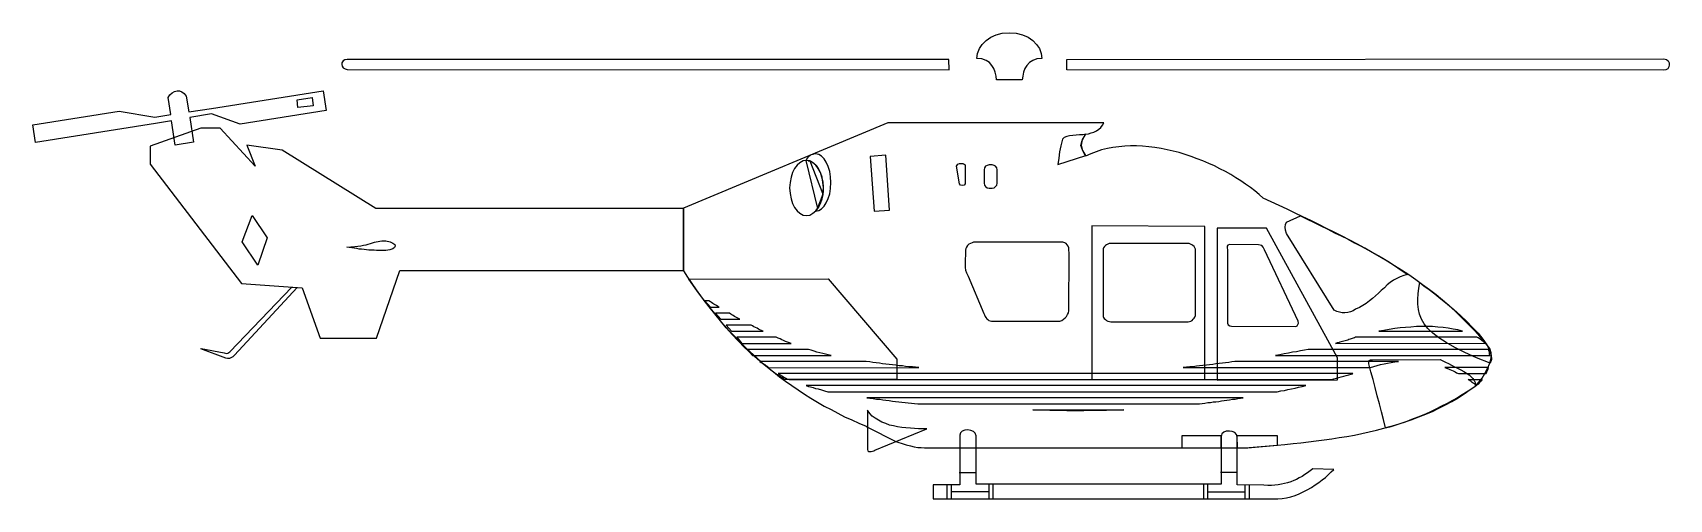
# Model space of a CAD drawing. Header units: millimetres. Extents: x -2179.9 to -2157.1, y 1748.5 to 1755.
import ezdxf

# ---------------------------------------------------------------- set-up
doc = ezdxf.new("R2010")
doc.units = ezdxf.units.MM
doc.header["$LTSCALE"] = 10
doc.layers.add('Aeronaves', color=2, linetype='Continuous')

msp = doc.modelspace()

# ---------------------------------------------------------------- linework, layer by layer
at = {"layer": 'Aeronaves'}
for points in [[(-2166.287, 1754.347), (-2166.465, 1754.347), (-2166.471, 1754.4), (-2166.483, 1754.453), (-2166.502, 1754.506), (-2166.53, 1754.549), (-2166.564, 1754.59), (-2166.611, 1754.618), (-2166.67, 1754.64), (-2166.739, 1754.646), (-2166.729, 1754.715), (-2166.704, 1754.783), (-2166.667, 1754.842), (-2166.611, 1754.895), (-2166.546, 1754.942), (-2166.471, 1754.976), (-2166.384, 1754.998), (-2166.287, 1755.004), (-2166.19, 1754.998), (-2166.103, 1754.976), (-2166.025, 1754.942), (-2165.96, 1754.895), (-2165.907, 1754.842), (-2165.866, 1754.783), (-2165.841, 1754.715), (-2165.832, 1754.646), (-2165.901, 1754.64), (-2165.96, 1754.618), (-2166.007, 1754.59), (-2166.041, 1754.549), (-2166.069, 1754.506), (-2166.088, 1754.453), (-2166.1, 1754.4), (-2166.106, 1754.347), (-2166.287, 1754.347)], [(-2167.128, 1754.63), (-2175.519, 1754.634), (-2175.553, 1754.627), (-2175.578, 1754.612), (-2175.594, 1754.587), (-2175.597, 1754.562), (-2175.591, 1754.537), (-2175.575, 1754.515), (-2175.55, 1754.5), (-2175.519, 1754.493), (-2167.125, 1754.49), (-2167.128, 1754.63)], [(-2165.486, 1754.63), (-2157.158, 1754.64), (-2157.123, 1754.634), (-2157.098, 1754.615), (-2157.086, 1754.587), (-2157.083, 1754.559), (-2157.089, 1754.528), (-2157.105, 1754.503), (-2157.13, 1754.487), (-2157.161, 1754.481), (-2165.486, 1754.49), (-2165.486, 1754.63)], [(-2177.716, 1753.823), (-2177.663, 1753.478), (-2177.918, 1753.437), (-2177.971, 1753.777), (-2178.192, 1753.742), (-2179.869, 1753.474), (-2179.906, 1753.721), (-2178.7, 1753.911), (-2178.205, 1753.83), (-2177.98, 1753.864), (-2178.018, 1754.101), (-2177.993, 1754.138), (-2177.962, 1754.169), (-2177.931, 1754.188), (-2177.893, 1754.197), (-2177.859, 1754.197), (-2177.825, 1754.182), (-2177.794, 1754.157), (-2177.765, 1754.119), (-2177.731, 1753.901), (-2177.413, 1753.951), (-2175.856, 1754.197), (-2175.812, 1753.923), (-2177.011, 1753.73), (-2177.413, 1753.873), (-2177.716, 1753.823)], [(-2175.993, 1753.985), (-2176.208, 1753.961), (-2176.22, 1754.07), (-2176.008, 1754.101), (-2175.993, 1753.985)], [(-2167.87, 1749.309), (-2167.842, 1749.299), (-2167.782, 1749.281), (-2167.723, 1749.262), (-2167.667, 1749.25), (-2167.614, 1749.237), (-2167.561, 1749.228), (-2167.515, 1749.225), (-2167.471, 1749.222), (-2162.997, 1749.222), (-2162.885, 1749.231), (-2162.772, 1749.24), (-2162.663, 1749.25), (-2162.551, 1749.259), (-2162.442, 1749.268), (-2162.33, 1749.281), (-2162.221, 1749.29), (-2162.112, 1749.303), (-2162.006, 1749.318), (-2161.897, 1749.331), (-2161.791, 1749.346), (-2161.685, 1749.365), (-2161.579, 1749.38), (-2161.473, 1749.399), (-2161.37, 1749.421), (-2161.267, 1749.443), (-2161.165, 1749.468), (-2161.065, 1749.493), (-2160.962, 1749.52), (-2160.866, 1749.549), (-2160.766, 1749.583), (-2160.669, 1749.614), (-2160.576, 1749.651), (-2160.479, 1749.689), (-2160.386, 1749.729), (-2160.295, 1749.773), (-2160.205, 1749.82), (-2160.115, 1749.866), (-2160.027, 1749.919), (-2159.943, 1749.972), (-2159.859, 1750.032), (-2159.775, 1750.091), (-2159.738, 1750.134), (-2159.694, 1750.19), (-2159.654, 1750.256), (-2159.616, 1750.328), (-2159.585, 1750.399), (-2159.569, 1750.474), (-2159.566, 1750.543), (-2159.585, 1750.605), (-2159.66, 1750.698), (-2159.738, 1750.789), (-2159.819, 1750.876), (-2159.9, 1750.96), (-2159.984, 1751.044), (-2160.068, 1751.125), (-2160.155, 1751.203), (-2160.246, 1751.278), (-2160.336, 1751.353), (-2160.429, 1751.424), (-2160.523, 1751.493), (-2160.619, 1751.561), (-2160.716, 1751.63), (-2160.816, 1751.695), (-2160.915, 1751.758), (-2161.018, 1751.82), (-2161.118, 1751.882), (-2161.224, 1751.941), (-2161.327, 1752.001), (-2161.433, 1752.057), (-2161.539, 1752.113), (-2161.645, 1752.169), (-2161.754, 1752.225), (-2161.863, 1752.278), (-2161.972, 1752.334), (-2162.081, 1752.387), (-2162.193, 1752.44), (-2162.302, 1752.493), (-2162.414, 1752.546), (-2162.523, 1752.596), (-2162.635, 1752.649), (-2162.747, 1752.702), (-2162.804, 1752.752), (-2162.863, 1752.801), (-2162.925, 1752.848), (-2162.991, 1752.895), (-2163.059, 1752.942), (-2163.128, 1752.985), (-2163.199, 1753.029), (-2163.274, 1753.073), (-2163.349, 1753.11), (-2163.427, 1753.15), (-2163.505, 1753.185), (-2163.586, 1753.219), (-2163.667, 1753.25), (-2163.751, 1753.281), (-2163.832, 1753.309), (-2163.916, 1753.334), (-2164, 1753.356), (-2164.087, 1753.375), (-2164.171, 1753.39), (-2164.255, 1753.406), (-2164.343, 1753.415), (-2164.427, 1753.422), (-2164.511, 1753.428), (-2164.595, 1753.428), (-2164.676, 1753.425), (-2164.76, 1753.415), (-2164.841, 1753.406), (-2164.919, 1753.39), (-2165, 1753.372), (-2165.075, 1753.347), (-2165.15, 1753.319), (-2165.225, 1753.287), (-2165.268, 1753.372), (-2165.287, 1753.434), (-2165.271, 1753.502), (-2165.225, 1753.59), (-2165.184, 1753.596), (-2165.147, 1753.608), (-2165.106, 1753.621), (-2165.072, 1753.64), (-2165.038, 1753.661), (-2165.009, 1753.686), (-2164.985, 1753.718), (-2164.969, 1753.749), (-2167.979, 1753.749), (-2170.83, 1752.562), (-2170.83, 1751.689), (-2170.774, 1751.599), (-2170.714, 1751.511), (-2170.655, 1751.424), (-2170.593, 1751.34), (-2170.531, 1751.256), (-2170.465, 1751.172), (-2170.4, 1751.091), (-2170.331, 1751.01), (-2170.263, 1750.929), (-2170.194, 1750.851), (-2170.119, 1750.776), (-2170.048, 1750.698), (-2169.973, 1750.627), (-2169.895, 1750.552), (-2169.817, 1750.483), (-2169.739, 1750.412), (-2169.658, 1750.343), (-2169.574, 1750.278), (-2169.49, 1750.212), (-2169.406, 1750.15), (-2169.318, 1750.088), (-2169.231, 1750.028), (-2169.144, 1749.969), (-2169.054, 1749.913), (-2168.96, 1749.857), (-2168.87, 1749.804), (-2168.773, 1749.754), (-2168.68, 1749.704), (-2168.583, 1749.654), (-2168.484, 1749.611), (-2168.384, 1749.567), (-2168.284, 1749.524), (-2168.265, 1749.508), (-2168.265, 1749.508), (-2167.87, 1749.309)], [(-2178.267, 1753.425), (-2178.267, 1753.175), (-2176.996, 1751.511), (-2176.148, 1751.452), (-2175.896, 1750.748), (-2175.111, 1750.748), (-2174.787, 1751.692), (-2170.83, 1751.692), (-2170.83, 1752.558), (-2175.123, 1752.558), (-2176.426, 1753.369), (-2176.918, 1753.437), (-2176.806, 1753.147), (-2177.292, 1753.677), (-2177.56, 1753.677), (-2178.267, 1753.425)], [(-2165.221, 1753.59), (-2165.262, 1753.584), (-2165.309, 1753.58), (-2165.355, 1753.577), (-2165.402, 1753.574), (-2165.446, 1753.568), (-2165.486, 1753.559), (-2165.521, 1753.546), (-2165.545, 1753.524), (-2165.57, 1753.431), (-2165.586, 1753.344), (-2165.598, 1753.256), (-2165.608, 1753.169), (-2165.221, 1753.294), (-2165.262, 1753.365), (-2165.278, 1753.44), (-2165.265, 1753.515), (-2165.221, 1753.59)], [(-2168.963, 1752.555), (-2168.966, 1752.549), (-2168.988, 1752.518), (-2168.945, 1752.527), (-2168.907, 1752.549), (-2168.87, 1752.586), (-2168.839, 1752.636), (-2168.814, 1752.695), (-2168.792, 1752.761), (-2168.78, 1752.836), (-2168.776, 1752.917), (-2168.78, 1752.998), (-2168.792, 1753.073), (-2168.814, 1753.141), (-2168.839, 1753.2), (-2168.87, 1753.247), (-2168.907, 1753.284), (-2168.945, 1753.306), (-2168.988, 1753.316), (-2169.01, 1753.316), (-2169.029, 1753.309), (-2169.048, 1753.303), (-2169.066, 1753.294), (-2169.082, 1753.278), (-2169.1, 1753.263), (-2169.113, 1753.244), (-2169.125, 1753.225), (-2169.125, 1753.225), (-2168.963, 1752.555)], [(-2168.01, 1753.297), (-2168.225, 1753.281), (-2168.172, 1752.518), (-2167.957, 1752.534), (-2168.01, 1753.297)], [(-2169.116, 1753.225), (-2169.163, 1753.219), (-2169.206, 1753.194), (-2169.247, 1753.16), (-2169.281, 1753.113), (-2169.309, 1753.057), (-2169.331, 1752.991), (-2169.344, 1752.92), (-2169.35, 1752.842), (-2169.344, 1752.764), (-2169.331, 1752.692), (-2169.309, 1752.627), (-2169.281, 1752.571), (-2169.247, 1752.524), (-2169.206, 1752.49), (-2169.163, 1752.465), (-2169.116, 1752.459), (-2169.069, 1752.465), (-2169.026, 1752.49), (-2168.985, 1752.524), (-2168.951, 1752.571), (-2168.92, 1752.627), (-2168.898, 1752.692), (-2168.885, 1752.764), (-2168.879, 1752.842), (-2168.885, 1752.92), (-2168.898, 1752.991), (-2168.92, 1753.057), (-2168.951, 1753.113), (-2168.985, 1753.16), (-2169.026, 1753.194), (-2169.069, 1753.219), (-2169.116, 1753.225)], [(-2169.091, 1753.222), (-2169.091, 1753.222), (-2169.091, 1753.222)], [(-2169.088, 1753.222), (-2169.091, 1753.222), (-2169.091, 1753.222), (-2169.091, 1753.222), (-2169.088, 1753.222)], [(-2169.088, 1753.222), (-2169.088, 1753.222), (-2169.088, 1753.222)], [(-2169.063, 1753.216), (-2169.088, 1753.222), (-2169.088, 1753.222), (-2169.063, 1753.216)], [(-2169.063, 1753.216), (-2169.054, 1753.213), (-2169.016, 1753.191), (-2168.982, 1753.157), (-2168.951, 1753.113), (-2168.951, 1753.113), (-2168.926, 1753.06), (-2168.904, 1752.995), (-2168.889, 1752.926), (-2168.882, 1752.854), (-2168.882, 1752.805), (-2168.882, 1752.789), (-2168.885, 1752.767), (-2168.885, 1752.764), (-2169.063, 1753.216)], [(-2167.022, 1753.144), (-2167.016, 1753.16), (-2167.004, 1753.172), (-2166.982, 1753.182), (-2166.96, 1753.182), (-2166.935, 1753.182), (-2166.916, 1753.172), (-2166.904, 1753.163), (-2166.904, 1753.144), (-2166.901, 1752.901), (-2166.916, 1752.882), (-2166.944, 1752.876), (-2166.969, 1752.882), (-2166.982, 1752.898), (-2167.022, 1753.144)], [(-2166.524, 1753.163), (-2166.567, 1753.163), (-2166.595, 1753.157), (-2166.617, 1753.144), (-2166.633, 1753.122), (-2166.639, 1753.094), (-2166.639, 1752.907), (-2166.633, 1752.882), (-2166.617, 1752.861), (-2166.595, 1752.845), (-2166.567, 1752.839), (-2166.524, 1752.839), (-2166.499, 1752.845), (-2166.477, 1752.861), (-2166.461, 1752.882), (-2166.455, 1752.907), (-2166.455, 1753.094), (-2166.461, 1753.122), (-2166.477, 1753.144), (-2166.499, 1753.157), (-2166.524, 1753.163)], [(-2168.889, 1752.745), (-2168.892, 1752.727), (-2168.892, 1752.727), (-2168.907, 1752.674), (-2168.926, 1752.627), (-2168.945, 1752.583), (-2168.963, 1752.555), (-2168.889, 1752.745)], [(-2168.889, 1752.748), (-2168.885, 1752.767), (-2168.885, 1752.764), (-2168.889, 1752.748)], [(-2176.846, 1752.456), (-2176.638, 1752.147), (-2176.768, 1751.764), (-2176.983, 1752.091), (-2176.846, 1752.456)], [(-2162.227, 1752.452), (-2162.131, 1752.406), (-2162.034, 1752.359), (-2161.941, 1752.312), (-2161.844, 1752.266), (-2161.75, 1752.219), (-2161.657, 1752.175), (-2161.563, 1752.128), (-2161.473, 1752.079), (-2161.38, 1752.032), (-2161.286, 1751.979), (-2161.193, 1751.929), (-2161.102, 1751.876), (-2161.009, 1751.82), (-2160.915, 1751.761), (-2160.822, 1751.698), (-2160.728, 1751.636), (-2160.784, 1751.624), (-2160.834, 1751.605), (-2160.884, 1751.58), (-2160.928, 1751.555), (-2160.975, 1751.524), (-2161.015, 1751.49), (-2161.056, 1751.452), (-2161.099, 1751.415), (-2161.14, 1751.378), (-2161.18, 1751.34), (-2161.221, 1751.303), (-2161.264, 1751.269), (-2161.308, 1751.234), (-2161.355, 1751.203), (-2161.405, 1751.175), (-2161.458, 1751.153), (-2161.492, 1751.131), (-2161.529, 1751.116), (-2161.567, 1751.106), (-2161.607, 1751.1), (-2161.645, 1751.103), (-2161.682, 1751.11), (-2161.719, 1751.119), (-2161.754, 1751.138), (-2162.42, 1752.209), (-2162.433, 1752.253), (-2162.439, 1752.297), (-2162.436, 1752.334), (-2162.42, 1752.365), (-2162.227, 1752.452)], [(-2165.134, 1750.172), (-2163.558, 1750.172), (-2163.558, 1752.306), (-2165.134, 1752.312), (-2165.134, 1750.172)], [(-2162.701, 1752.281), (-2163.386, 1752.284), (-2163.386, 1750.162), (-2161.71, 1750.169), (-2161.71, 1750.474), (-2162.701, 1752.281)], [(-2174.98, 1752.103), (-2174.921, 1752.091), (-2174.883, 1752.072), (-2174.858, 1752.054), (-2174.852, 1752.032), (-2174.862, 1752.013), (-2174.886, 1751.994), (-2174.924, 1751.979), (-2174.98, 1751.97), (-2175.011, 1751.97), (-2175.045, 1751.97), (-2175.08, 1751.97), (-2175.114, 1751.97), (-2175.145, 1751.973), (-2175.182, 1751.976), (-2175.217, 1751.976), (-2175.251, 1751.982), (-2175.285, 1751.985), (-2175.32, 1751.988), (-2175.354, 1751.991), (-2175.388, 1751.998), (-2175.422, 1752.004), (-2175.457, 1752.007), (-2175.491, 1752.013), (-2175.525, 1752.019), (-2175.469, 1752.023), (-2175.416, 1752.026), (-2175.373, 1752.029), (-2175.329, 1752.035), (-2175.291, 1752.044), (-2175.257, 1752.05), (-2175.226, 1752.06), (-2175.195, 1752.069), (-2175.167, 1752.076), (-2175.142, 1752.085), (-2175.117, 1752.091), (-2175.089, 1752.097), (-2175.064, 1752.1), (-2175.039, 1752.103), (-2175.011, 1752.107), (-2174.98, 1752.103)], [(-2165.567, 1752.088), (-2166.764, 1752.088), (-2166.786, 1752.088), (-2166.807, 1752.079), (-2166.829, 1752.069), (-2166.851, 1752.057), (-2166.87, 1752.038), (-2166.882, 1752.019), (-2166.891, 1751.998), (-2166.898, 1751.976), (-2166.901, 1751.78), (-2166.901, 1751.733), (-2166.898, 1751.698), (-2166.885, 1751.661), (-2166.86, 1751.611), (-2166.642, 1751.091), (-2166.633, 1751.072), (-2166.624, 1751.053), (-2166.614, 1751.035), (-2166.602, 1751.019), (-2166.586, 1751.007), (-2166.571, 1750.997), (-2166.552, 1750.991), (-2166.533, 1750.988), (-2165.605, 1750.988), (-2165.58, 1750.988), (-2165.555, 1750.997), (-2165.53, 1751.013), (-2165.508, 1751.032), (-2165.489, 1751.053), (-2165.474, 1751.078), (-2165.461, 1751.103), (-2165.455, 1751.128), (-2165.452, 1751.938), (-2165.455, 1751.976), (-2165.458, 1752.007), (-2165.468, 1752.032), (-2165.48, 1752.05), (-2165.496, 1752.066), (-2165.514, 1752.079), (-2165.539, 1752.085), (-2165.567, 1752.088)], [(-2163.797, 1752.069), (-2164.876, 1752.069), (-2164.894, 1752.066), (-2164.913, 1752.06), (-2164.932, 1752.05), (-2164.947, 1752.041), (-2164.96, 1752.026), (-2164.972, 1752.01), (-2164.978, 1751.994), (-2164.978, 1751.976), (-2164.978, 1751.072), (-2164.978, 1751.053), (-2164.972, 1751.038), (-2164.963, 1751.022), (-2164.947, 1751.01), (-2164.932, 1750.997), (-2164.913, 1750.988), (-2164.891, 1750.982), (-2164.869, 1750.979), (-2163.791, 1750.979), (-2163.773, 1750.982), (-2163.754, 1750.988), (-2163.738, 1750.997), (-2163.723, 1751.013), (-2163.707, 1751.029), (-2163.698, 1751.044), (-2163.692, 1751.063), (-2163.688, 1751.078), (-2163.688, 1751.976), (-2163.692, 1751.991), (-2163.701, 1752.01), (-2163.71, 1752.026), (-2163.726, 1752.038), (-2163.741, 1752.05), (-2163.76, 1752.06), (-2163.779, 1752.066), (-2163.797, 1752.069)], [(-2162.813, 1752.05), (-2163.218, 1752.054), (-2163.24, 1752.047), (-2163.249, 1752.029), (-2163.249, 1752.007), (-2163.246, 1751.982), (-2163.246, 1750.988), (-2163.246, 1750.96), (-2163.234, 1750.935), (-2163.212, 1750.923), (-2163.187, 1750.916), (-2162.293, 1750.913), (-2162.274, 1750.92), (-2162.261, 1750.938), (-2162.255, 1750.96), (-2162.258, 1750.988), (-2162.729, 1751.982), (-2162.747, 1752.016), (-2162.766, 1752.038), (-2162.788, 1752.047), (-2162.813, 1752.05)], [(-2176.292, 1751.462), (-2176.22, 1751.455), (-2177.092, 1750.511), (-2177.105, 1750.499), (-2177.117, 1750.49), (-2177.133, 1750.48), (-2177.145, 1750.474), (-2177.161, 1750.468), (-2177.177, 1750.465), (-2177.192, 1750.468), (-2177.211, 1750.471), (-2177.56, 1750.599), (-2177.557, 1750.605), (-2177.236, 1750.543), (-2177.205, 1750.536), (-2177.186, 1750.539), (-2177.17, 1750.549), (-2177.155, 1750.561), (-2176.292, 1751.462)], [(-2167.854, 1750.172), (-2169.421, 1750.172), (-2169.518, 1750.234), (-2169.611, 1750.303), (-2169.705, 1750.377), (-2169.798, 1750.455), (-2169.889, 1750.536), (-2169.979, 1750.62), (-2170.066, 1750.711), (-2170.15, 1750.801), (-2170.235, 1750.895), (-2170.316, 1750.991), (-2170.394, 1751.088), (-2170.471, 1751.184), (-2170.546, 1751.284), (-2170.621, 1751.381), (-2170.69, 1751.477), (-2170.758, 1751.571), (-2168.811, 1751.574), (-2167.854, 1750.455), (-2167.854, 1750.172)], [(-2160.563, 1751.527), (-2160.504, 1751.48), (-2160.432, 1751.427), (-2160.351, 1751.365), (-2160.267, 1751.297), (-2160.177, 1751.225), (-2160.087, 1751.147), (-2159.996, 1751.066), (-2159.906, 1750.982), (-2159.825, 1750.898), (-2159.747, 1750.817), (-2159.681, 1750.736), (-2159.629, 1750.658), (-2159.591, 1750.583), (-2159.566, 1750.514), (-2159.563, 1750.452), (-2159.582, 1750.399), (-2159.769, 1750.477), (-2159.934, 1750.549), (-2160.074, 1750.62), (-2160.196, 1750.689), (-2160.295, 1750.754), (-2160.379, 1750.82), (-2160.448, 1750.885), (-2160.501, 1750.951), (-2160.538, 1751.016), (-2160.566, 1751.085), (-2160.582, 1751.15), (-2160.591, 1751.222), (-2160.591, 1751.293), (-2160.585, 1751.368), (-2160.576, 1751.446), (-2160.563, 1751.527)], [(-2170.334, 1751.181), (-2170.353, 1751.191), (-2170.369, 1751.203), (-2170.387, 1751.212), (-2170.406, 1751.225), (-2170.422, 1751.234), (-2170.44, 1751.247), (-2170.456, 1751.256), (-2170.475, 1751.269), (-2170.531, 1751.269), (-2170.456, 1751.181), (-2170.334, 1751.181)], [(-2170.045, 1751.013), (-2170.063, 1751.022), (-2170.082, 1751.032), (-2170.101, 1751.041), (-2170.119, 1751.053), (-2170.138, 1751.063), (-2170.157, 1751.075), (-2170.172, 1751.085), (-2170.191, 1751.097), (-2170.384, 1751.097), (-2170.309, 1751.013), (-2170.045, 1751.013)], [(-2169.72, 1750.845), (-2169.742, 1750.854), (-2169.764, 1750.867), (-2169.783, 1750.876), (-2169.805, 1750.888), (-2169.826, 1750.898), (-2169.848, 1750.907), (-2169.867, 1750.92), (-2169.889, 1750.929), (-2170.235, 1750.929), (-2170.163, 1750.845), (-2169.72, 1750.845)], [(-2159.965, 1750.845), (-2160.03, 1750.863), (-2160.096, 1750.876), (-2160.168, 1750.888), (-2160.236, 1750.898), (-2160.311, 1750.904), (-2160.383, 1750.91), (-2160.457, 1750.91), (-2160.535, 1750.91), (-2160.61, 1750.91), (-2160.685, 1750.904), (-2160.763, 1750.898), (-2160.837, 1750.891), (-2160.912, 1750.882), (-2160.987, 1750.87), (-2161.062, 1750.857), (-2161.133, 1750.845), (-2159.965, 1750.845)], [(-2169.328, 1750.677), (-2169.353, 1750.686), (-2169.381, 1750.695), (-2169.406, 1750.704), (-2169.434, 1750.717), (-2169.459, 1750.726), (-2169.484, 1750.739), (-2169.512, 1750.748), (-2169.537, 1750.761), (-2170.088, 1750.761), (-2170.016, 1750.677), (-2169.328, 1750.677)], [(-2168.773, 1750.508), (-2168.811, 1750.518), (-2168.851, 1750.527), (-2168.889, 1750.536), (-2168.929, 1750.546), (-2168.97, 1750.555), (-2169.01, 1750.567), (-2169.048, 1750.58), (-2169.088, 1750.592), (-2169.942, 1750.592), (-2169.87, 1750.508), (-2168.773, 1750.508)], [(-2159.585, 1750.508), (-2159.588, 1750.53), (-2159.591, 1750.552), (-2159.597, 1750.571), (-2159.604, 1750.592), (-2162.118, 1750.592), (-2162.171, 1750.583), (-2162.227, 1750.571), (-2162.28, 1750.561), (-2162.339, 1750.552), (-2162.395, 1750.539), (-2162.455, 1750.53), (-2162.514, 1750.518), (-2162.576, 1750.508), (-2159.585, 1750.508)], [(-2159.657, 1750.68), (-2159.666, 1750.692), (-2159.678, 1750.701), (-2159.691, 1750.714), (-2159.703, 1750.723), (-2159.719, 1750.736), (-2159.734, 1750.745), (-2159.75, 1750.754), (-2159.766, 1750.764), (-2161.458, 1750.761), (-2161.473, 1750.754), (-2161.489, 1750.748), (-2161.504, 1750.745), (-2161.52, 1750.739), (-2161.535, 1750.733), (-2161.551, 1750.73), (-2161.567, 1750.723), (-2161.582, 1750.717), (-2161.601, 1750.711), (-2161.62, 1750.708), (-2161.638, 1750.701), (-2161.657, 1750.698), (-2161.676, 1750.692), (-2161.697, 1750.686), (-2161.716, 1750.683), (-2161.738, 1750.677), (-2159.657, 1750.68)], [(-2167.549, 1750.34), (-2167.596, 1750.343), (-2167.639, 1750.349), (-2167.686, 1750.352), (-2167.733, 1750.356), (-2167.776, 1750.362), (-2167.823, 1750.365), (-2167.87, 1750.371), (-2167.916, 1750.377), (-2167.96, 1750.381), (-2168.007, 1750.387), (-2168.054, 1750.393), (-2168.097, 1750.399), (-2168.144, 1750.405), (-2168.191, 1750.412), (-2168.234, 1750.418), (-2168.281, 1750.424), (-2169.764, 1750.424), (-2169.745, 1750.412), (-2169.73, 1750.402), (-2169.714, 1750.39), (-2169.696, 1750.381), (-2169.68, 1750.368), (-2169.664, 1750.359), (-2169.652, 1750.346), (-2169.636, 1750.337), (-2167.549, 1750.34)], [(-2161.249, 1750.34), (-2161.202, 1750.356), (-2161.155, 1750.368), (-2161.109, 1750.381), (-2161.059, 1750.393), (-2161.012, 1750.402), (-2160.962, 1750.412), (-2160.909, 1750.418), (-2160.859, 1750.424), (-2163.14, 1750.424), (-2163.184, 1750.418), (-2163.227, 1750.412), (-2163.271, 1750.405), (-2163.314, 1750.402), (-2163.358, 1750.396), (-2163.405, 1750.39), (-2163.449, 1750.384), (-2163.495, 1750.377), (-2163.539, 1750.374), (-2163.586, 1750.368), (-2163.632, 1750.362), (-2163.676, 1750.359), (-2163.723, 1750.352), (-2163.769, 1750.349), (-2163.816, 1750.343), (-2163.863, 1750.34), (-2161.249, 1750.34)], [(-2161.04, 1749.502), (-2161.068, 1749.614), (-2161.096, 1749.723), (-2161.124, 1749.835), (-2161.155, 1749.947), (-2161.183, 1750.06), (-2161.214, 1750.172), (-2161.243, 1750.281), (-2161.271, 1750.393), (-2161.274, 1750.424), (-2161.267, 1750.44), (-2161.249, 1750.449), (-2161.221, 1750.449), (-2160.277, 1750.452), (-2160.242, 1750.433), (-2160.205, 1750.415), (-2160.161, 1750.396), (-2160.121, 1750.374), (-2160.077, 1750.352), (-2160.034, 1750.331), (-2159.99, 1750.309), (-2159.95, 1750.287), (-2159.909, 1750.262), (-2159.875, 1750.237), (-2159.847, 1750.212), (-2159.822, 1750.187), (-2159.803, 1750.159), (-2159.791, 1750.131), (-2159.787, 1750.103), (-2159.794, 1750.072), (-2159.85, 1750.035), (-2159.909, 1749.997), (-2159.971, 1749.96), (-2160.037, 1749.919), (-2160.108, 1749.879), (-2160.18, 1749.838), (-2160.258, 1749.801), (-2160.339, 1749.76), (-2160.42, 1749.72), (-2160.504, 1749.683), (-2160.588, 1749.648), (-2160.679, 1749.614), (-2160.766, 1749.58), (-2160.856, 1749.552), (-2160.947, 1749.524), (-2161.04, 1749.502)], [(-2159.638, 1750.256), (-2159.625, 1750.278), (-2159.616, 1750.299), (-2159.61, 1750.318), (-2159.604, 1750.34), (-2160.211, 1750.34), (-2160.189, 1750.331), (-2160.164, 1750.321), (-2160.143, 1750.312), (-2160.118, 1750.303), (-2160.096, 1750.293), (-2160.071, 1750.281), (-2160.049, 1750.268), (-2160.024, 1750.256), (-2159.638, 1750.256)], [(-2161.794, 1750.172), (-2161.76, 1750.181), (-2161.725, 1750.19), (-2161.691, 1750.2), (-2161.657, 1750.209), (-2161.623, 1750.218), (-2161.588, 1750.228), (-2161.554, 1750.237), (-2161.52, 1750.247), (-2161.514, 1750.25), (-2161.507, 1750.253), (-2161.501, 1750.253), (-2161.495, 1750.256), (-2169.509, 1750.256), (-2169.487, 1750.243), (-2169.468, 1750.231), (-2169.449, 1750.218), (-2169.431, 1750.206), (-2169.412, 1750.197), (-2169.393, 1750.187), (-2169.378, 1750.178), (-2169.359, 1750.172), (-2161.794, 1750.172)], [(-2162.551, 1750.003), (-2162.501, 1750.013), (-2162.451, 1750.022), (-2162.402, 1750.032), (-2162.352, 1750.044), (-2162.302, 1750.053), (-2162.252, 1750.066), (-2162.202, 1750.075), (-2162.152, 1750.088), (-2169.119, 1750.088), (-2169.088, 1750.078), (-2169.057, 1750.072), (-2169.022, 1750.063), (-2168.988, 1750.05), (-2168.951, 1750.041), (-2168.907, 1750.028), (-2168.864, 1750.016), (-2168.817, 1750.003), (-2162.551, 1750.003)], [(-2159.694, 1750.172), (-2159.713, 1750.15), (-2159.731, 1750.131), (-2159.75, 1750.109), (-2159.772, 1750.091), (-2159.787, 1750.1), (-2159.8, 1750.112), (-2159.816, 1750.122), (-2159.831, 1750.131), (-2159.844, 1750.144), (-2159.859, 1750.153), (-2159.872, 1750.162), (-2159.887, 1750.172), (-2159.694, 1750.172)], [(-2163.636, 1749.835), (-2163.598, 1749.841), (-2163.558, 1749.845), (-2163.52, 1749.851), (-2163.483, 1749.854), (-2163.442, 1749.86), (-2163.405, 1749.863), (-2163.367, 1749.869), (-2163.327, 1749.876), (-2163.29, 1749.879), (-2163.252, 1749.885), (-2163.215, 1749.891), (-2163.174, 1749.898), (-2163.137, 1749.901), (-2163.1, 1749.907), (-2163.062, 1749.913), (-2163.025, 1749.919), (-2168.275, 1749.919), (-2168.231, 1749.913), (-2168.184, 1749.907), (-2168.141, 1749.901), (-2168.094, 1749.898), (-2168.05, 1749.891), (-2168.007, 1749.885), (-2167.963, 1749.879), (-2167.916, 1749.873), (-2167.873, 1749.869), (-2167.829, 1749.863), (-2167.786, 1749.857), (-2167.739, 1749.854), (-2167.695, 1749.848), (-2167.652, 1749.845), (-2167.608, 1749.838), (-2167.564, 1749.835), (-2163.636, 1749.835)], [(-2168.163, 1749.19), (-2167.437, 1749.486), (-2167.493, 1749.486), (-2167.552, 1749.486), (-2167.608, 1749.489), (-2167.667, 1749.493), (-2167.729, 1749.499), (-2167.786, 1749.505), (-2167.845, 1749.514), (-2167.904, 1749.527), (-2167.957, 1749.539), (-2168.01, 1749.558), (-2168.063, 1749.58), (-2168.11, 1749.605), (-2168.156, 1749.633), (-2168.197, 1749.664), (-2168.234, 1749.701), (-2168.265, 1749.745), (-2168.265, 1749.222), (-2168.265, 1749.197), (-2168.259, 1749.181), (-2168.247, 1749.172), (-2168.231, 1749.169), (-2168.212, 1749.169), (-2168.194, 1749.175), (-2168.178, 1749.181), (-2168.163, 1749.19)], [(-2164.689, 1749.751), (-2164.77, 1749.748), (-2164.847, 1749.745), (-2164.929, 1749.742), (-2165.009, 1749.739), (-2165.087, 1749.739), (-2165.168, 1749.739), (-2165.246, 1749.736), (-2165.327, 1749.736), (-2165.405, 1749.736), (-2165.486, 1749.736), (-2165.564, 1749.739), (-2165.645, 1749.739), (-2165.723, 1749.742), (-2165.801, 1749.745), (-2165.879, 1749.748), (-2165.957, 1749.751), (-2164.689, 1749.751)], [(-2166.979, 1749.396), (-2166.979, 1748.707), (-2167.349, 1748.707), (-2167.349, 1748.511), (-2162.601, 1748.511), (-2162.542, 1748.511), (-2162.483, 1748.514), (-2162.42, 1748.524), (-2162.361, 1748.539), (-2162.302, 1748.558), (-2162.243, 1748.58), (-2162.187, 1748.608), (-2162.131, 1748.636), (-2162.074, 1748.67), (-2162.021, 1748.704), (-2161.972, 1748.739), (-2161.922, 1748.776), (-2161.878, 1748.81), (-2161.835, 1748.848), (-2161.797, 1748.885), (-2161.763, 1748.919), (-2162.053, 1748.929), (-2162.09, 1748.901), (-2162.127, 1748.873), (-2162.165, 1748.848), (-2162.202, 1748.823), (-2162.243, 1748.801), (-2162.28, 1748.782), (-2162.321, 1748.764), (-2162.361, 1748.748), (-2162.405, 1748.735), (-2162.448, 1748.723), (-2162.492, 1748.714), (-2162.536, 1748.707), (-2162.582, 1748.701), (-2162.632, 1748.698), (-2162.682, 1748.698), (-2162.735, 1748.701), (-2163.109, 1748.704), (-2163.109, 1749.374), (-2163.118, 1749.408), (-2163.143, 1749.433), (-2163.177, 1749.449), (-2163.218, 1749.455), (-2163.262, 1749.452), (-2163.296, 1749.44), (-2163.324, 1749.415), (-2163.333, 1749.377), (-2163.333, 1748.714), (-2166.751, 1748.714), (-2166.751, 1749.39), (-2166.761, 1749.424), (-2166.786, 1749.449), (-2166.823, 1749.464), (-2166.867, 1749.474), (-2166.907, 1749.468), (-2166.944, 1749.455), (-2166.969, 1749.43), (-2166.979, 1749.396)], [(-2163.33, 1749.39), (-2163.879, 1749.39), (-2163.879, 1749.222), (-2163.333, 1749.222), (-2163.333, 1749.222), (-2163.33, 1749.39)], [(-2163.109, 1749.222), (-2162.962, 1749.222), (-2162.548, 1749.256), (-2162.548, 1749.39), (-2163.112, 1749.39), (-2163.112, 1749.387), (-2163.109, 1749.222)], [(-2166.985, 1748.879), (-2166.757, 1748.879)], [(-2163.112, 1748.879), (-2163.34, 1748.879)], [(-2167.156, 1748.698), (-2167.156, 1748.508)], [(-2167.097, 1748.698), (-2167.097, 1748.505)], [(-2166.574, 1748.608), (-2167.097, 1748.608)], [(-2166.574, 1748.711), (-2166.574, 1748.505)], [(-2166.518, 1748.711), (-2166.518, 1748.505)], [(-2163.579, 1748.711), (-2163.579, 1748.505)], [(-2163.523, 1748.711), (-2163.523, 1748.505)], [(-2163.523, 1748.608), (-2163, 1748.608)], [(-2163, 1748.698), (-2163, 1748.505)], [(-2162.941, 1748.698), (-2162.941, 1748.508)]]:
    msp.add_lwpolyline(points, dxfattribs=at)

doc.saveas('drawing.dxf')
